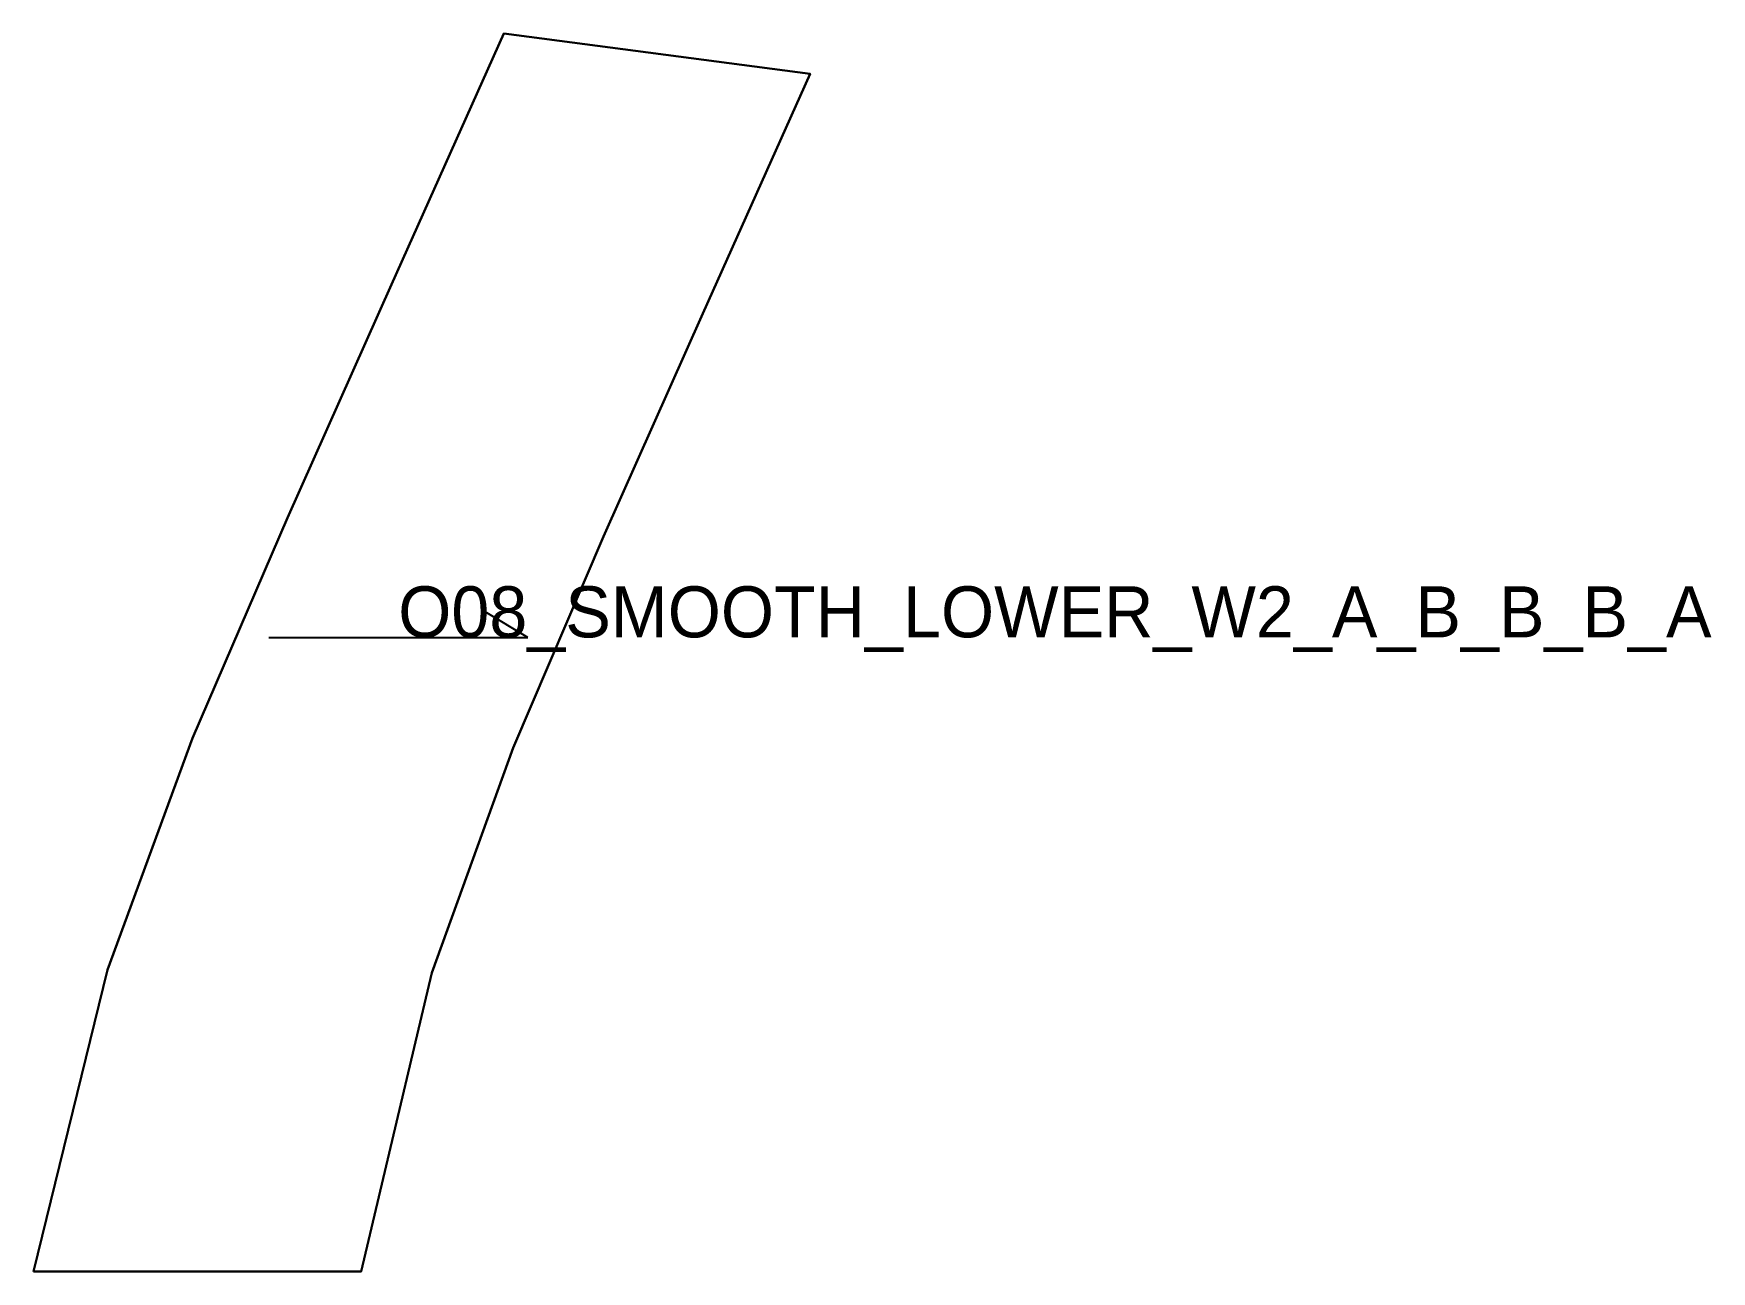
# Model space of a CAD drawing. Header units: millimetres. Extents: x 0 to 197, y 0 to 145.
import ezdxf

# ---------------------------------------------------------------- set-up
doc = ezdxf.new("R2010")
doc.units = ezdxf.units.MM
for name, color, linetype in [('CUT', 1, 'Continuous'), ('GRAIN', 3, 'Continuous'), ('LABEL', 7, 'Continuous'), ('SEW', 5, 'Continuous')]:
    doc.layers.add(name, color=color, linetype=linetype)

msp = doc.modelspace()

# ---------------------------------------------------------------- linework, layer by layer
at = {"layer": 'CUT'}
msp.add_lwpolyline([(0, 0), (8.69, 35.45), (18.69, 62.64), (29.82, 88.53), (42.04, 115.95), (55.26, 145.45), (91.25, 140.71), (78.63, 112.56), (66.97, 86.37), (56.34, 61.53), (46.79, 35.1), (38.5, 0), (0, 0)], close=True, dxfattribs=at)
at = {"layer": 'GRAIN'}
for p, q in [((58.05, 74.5), (53.05, 77.5)), ((27.63, 74.5), (58.05, 74.5))]:
    msp.add_line(p, q, dxfattribs=at)
at = {"layer": 'SEW'}
msp.add_lwpolyline([(0, 0), (38.5, 0), (46.79, 35.1), (56.34, 61.53), (66.97, 86.37), (78.63, 112.56), (91.25, 140.71), (55.26, 145.45), (42.04, 115.95), (29.82, 88.53), (18.69, 62.64), (8.69, 35.45)], close=True, dxfattribs=at)

# ---------------------------------------------------------------- texts
at = {"layer": 'LABEL'}
msp.add_text('O08_SMOOTH_LOWER_W2_A_B_B_B_A', height=6, dxfattribs=at).set_placement((42.84, 74.5))

doc.saveas('drawing.dxf')
